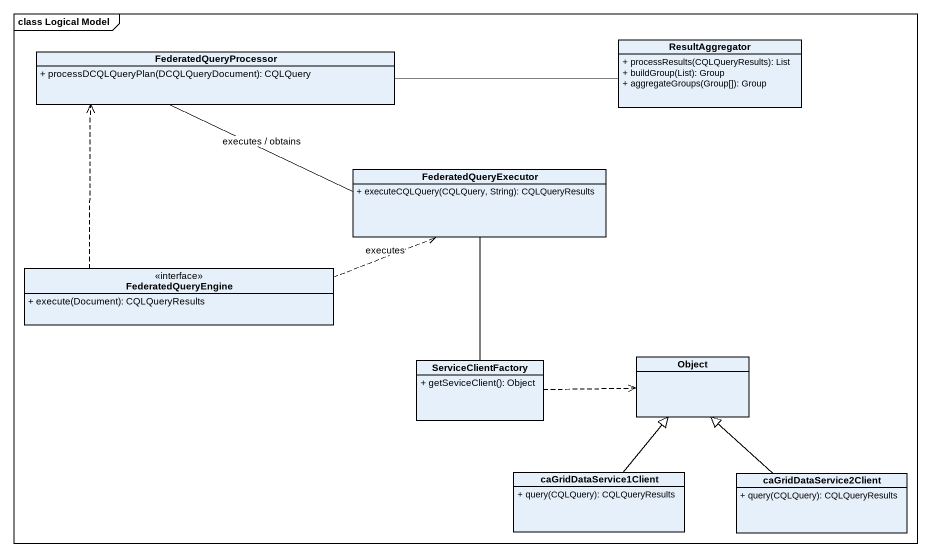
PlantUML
@startuml
mainframe class Logical Model
hide circle
hide empty members
skinparam classAttributeIconSize 0
class ResultAggregator {
  + processResults(CQLQueryResults): List
  + buildGroup(List): Group
  + aggregateGroups(Group[]): Group
}
class FederatedQueryProcessor {
  + processDCQLQueryPlan(DCQLQueryDocument): CQLQuery
}
class FederatedQueryExecutor {
  + executeCQLQuery(CQLQuery, String): CQLQueryResults
}
class FederatedQueryEngine <<interface>> {
  + execute(Document): CQLQueryResults
}
class ServiceClientFactory {
  + getSeviceClient(): Object
}
class "Object" as Object_
class caGridDataService1Client {
  + query(CQLQuery): CQLQueryResults
}
class caGridDataService2Client {
  + query(CQLQuery): CQLQueryResults
}
FederatedQueryProcessor -right- ResultAggregator
FederatedQueryProcessor -right- FederatedQueryExecutor : executes / obtains
FederatedQueryExecutor -- ServiceClientFactory
FederatedQueryEngine .up.> FederatedQueryProcessor
FederatedQueryEngine .right.> FederatedQueryExecutor : executes
ServiceClientFactory .right.> Object_
caGridDataService1Client -up-|> Object_
caGridDataService2Client -up-|> Object_
@enduml
